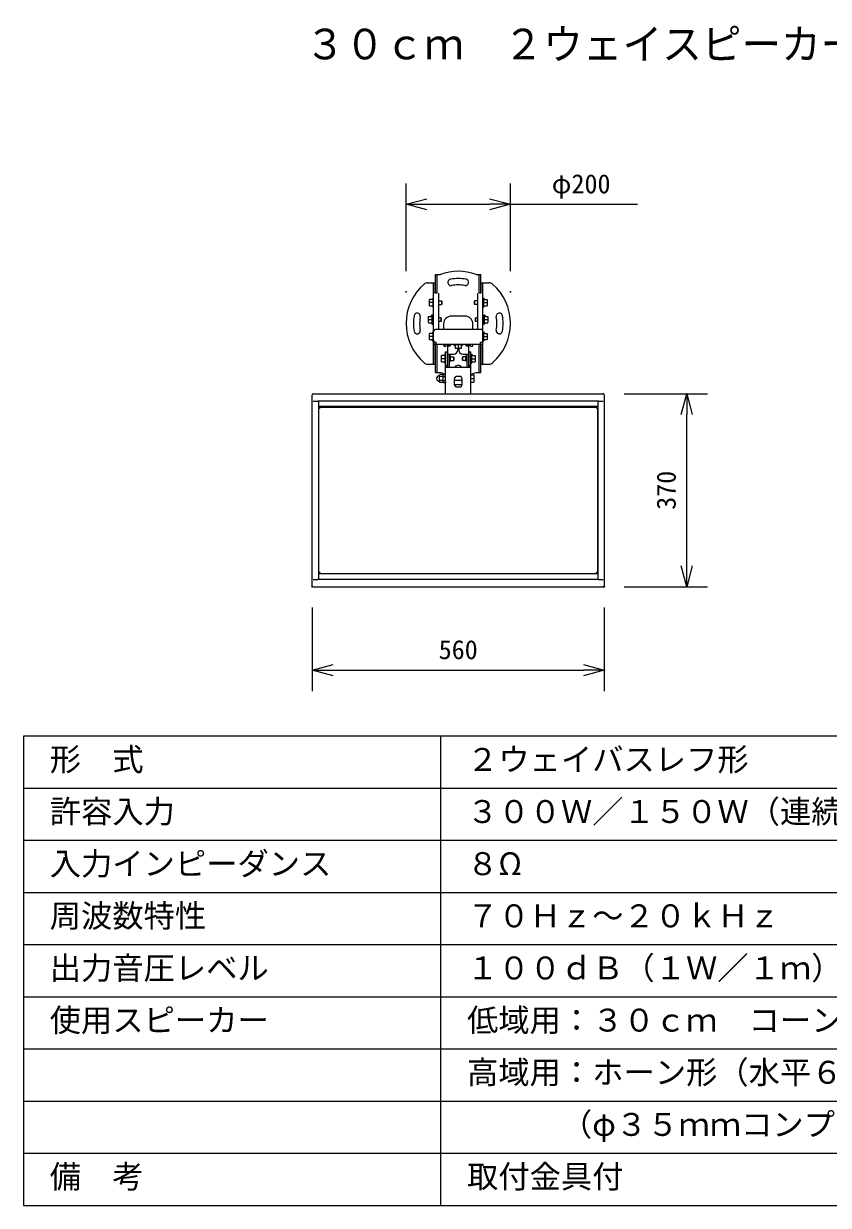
# Model space of a CAD drawing. Units: millimetres, scale not verified. Extents: x -63 to 62, y -57 to 57.
# Drawn here: x -62.5 to 14.6, y -56.5 to 56.8 of the extents above; entities that cross this region are included whole.
import ezdxf
from ezdxf.enums import TextEntityAlignment as Align

# ---------------------------------------------------------------- set-up
doc = ezdxf.new("R2010")
doc.units = ezdxf.units.MM
doc.header["$LTSCALE"] = 0.125
doc.header["$PDMODE"] = 32
doc.header["$PDSIZE"] = 0.0625
for name, color, linetype, lineweight in [('0-0_0', 1, 'Continuous', 18), ('0-1_WAKU', 1, 'Continuous', 18), ('0-4_GAIKEI', 1, 'Continuous', 18), ('0-5_SUNPO', 7, 'Continuous', 25)]:
    doc.layers.add(name, color=color, linetype=linetype, lineweight=lineweight)
doc.layers.add('0-2_MOJI1', color=7, linetype='Continuous')
doc.layers.add('0-6_DEFPOINTS', color=7, linetype='Continuous')
doc.styles.add('ＭＳ ゴシック', font='')
doc.styles.get('ＭＳ ゴシック').set_extended_font_data('MS Gothic')

# ---------------------------------------------------------------- blocks, each defined once
blk = doc.blocks.new('_OPEN30')
at = {"layer": '0-0_0', "color": 7, "lineweight": 25}
blk.add_line((0, 0), (-1, 0), dxfattribs=at)
blk.add_lwpolyline([(-1, 0.26795), (0, 0), (-1, -0.26795)], dxfattribs=at)
blk = doc.blocks.new('D8')
at = {"layer": '0-5_SUNPO'}
for p, q in [((-31.5335, 30.3026), (-31.5335, 38.7026)), ((-21.5335, 30.3026), (-21.5335, 38.7026)), ((-29.5335, 36.7026), (-23.5335, 36.7026)), ((-21.5335, 36.7026), (-9.3669, 36.7026))]:
    blk.add_line(p, q, dxfattribs=at)
at = {"layer": '0-6_DEFPOINTS'}
for p in [(-21.5335, 36.7026), (-31.5335, 28.3026), (-21.5335, 28.3026)]:
    blk.add_point(p, dxfattribs=at)
at = {"layer": '0-5_SUNPO', "xscale": 2, "yscale": 2, "rotation": 180}
blk.add_blockref('_OPEN30', (-31.5335, 36.7026), dxfattribs=at)
at = {"layer": '0-5_SUNPO', "xscale": 2, "yscale": 2}
blk.add_blockref('_OPEN30', (-21.5335, 36.7026), dxfattribs=at)
at = {"layer": '0-5_SUNPO', "style": 'ＭＳ ゴシック'}
blk.add_text('φ200', height=1.833, dxfattribs=at).set_placement((-17.5752, 37.2026), align=Align.BOTTOM_LEFT)
blk = doc.blocks.new('D7')
at = {"layer": '0-5_SUNPO'}
for p, q in [((-10.6334, 18.537), (-2.6334, 18.537)), ((-4.6334, 2.0371), (-4.6334, 16.537)), ((-10.6334, 0.0371), (-2.6334, 0.0371))]:
    blk.add_line(p, q, dxfattribs=at)
at = {"layer": '0-6_DEFPOINTS'}
for p in [(-12.6334, 18.537), (-4.6334, 18.537), (-12.6334, 0.0371)]:
    blk.add_point(p, dxfattribs=at)
at = {"layer": '0-5_SUNPO', "xscale": 2, "yscale": 2}
for p, rotation in [((-4.6334, 18.537), 90), ((-4.6334, 0.0371), 270)]:
    blk.add_blockref('_OPEN30', p, dxfattribs=dict(at, rotation=rotation))
at = {"layer": '0-5_SUNPO', "style": 'ＭＳ ゴシック'}
blk.add_text('370', height=1.833, rotation=90, dxfattribs=at).set_placement((-5.1334, 7.4121), align=Align.BOTTOM_LEFT)
blk = doc.blocks.new('D6')
at = {"layer": '0-5_SUNPO'}
for p, q in [((-40.5334, -1.9629), (-40.5334, -9.9629)), ((-12.5335, -1.9629), (-12.5335, -9.9629)), ((-38.5334, -7.9629), (-14.5335, -7.9629))]:
    blk.add_line(p, q, dxfattribs=at)
at = {"layer": '0-6_DEFPOINTS'}
for p in [(-40.5334, 0.0371), (-12.5335, 0.0371), (-12.5335, -7.9629)]:
    blk.add_point(p, dxfattribs=at)
at = {"layer": '0-5_SUNPO', "xscale": 2, "yscale": 2, "rotation": 180}
blk.add_blockref('_OPEN30', (-40.5334, -7.9629), dxfattribs=at)
at = {"layer": '0-5_SUNPO', "xscale": 2, "yscale": 2}
blk.add_blockref('_OPEN30', (-12.5335, -7.9629), dxfattribs=at)
at = {"layer": '0-5_SUNPO', "style": 'ＭＳ ゴシック'}
blk.add_text('560', height=1.833, dxfattribs=at).set_placement((-28.4085, -7.4629), align=Align.BOTTOM_LEFT)

msp = doc.modelspace()

# ---------------------------------------------------------------- linework, layer by layer
at = {"layer": '0-1_WAKU', "color": 4}
for p, q in [((62.4925, -11.5061), (-62.5075, -11.5061)), ((-62.5075, -11.5061), (-62.5075, -56.5061)), ((-22.5075, -56.5061), (-22.5075, -11.5061)), ((-62.5075, -56.5061), (62.4925, -56.5061))]:
    msp.add_line(p, q, dxfattribs=at)
at = {"layer": '0-1_WAKU'}
for p, q in [((-62.5075, -16.5061), (62.4925, -16.5061)), ((-62.5075, -21.5061), (62.4925, -21.5061)), ((-62.5075, -26.5061), (62.4925, -26.5061)), ((-62.5075, -31.5061), (62.4925, -31.5061)), ((-62.5075, -36.5061), (62.4925, -36.5061)), ((-62.5075, -41.5061), (62.4925, -41.5061)), ((-62.5075, -46.5061), (62.4925, -46.5061)), ((-62.5075, -51.5061), (62.4925, -51.5061))]:
    msp.add_line(p, q, dxfattribs=at)
at = {"layer": '0-4_GAIKEI', "color": 7}
for p, q in [((-23.7969, 31.9511), (-23.054, 31.9511)), ((-23.214, 24.1511), (-23.214, 31.9511)), ((-23.054, 30.9768), (-23.054, 31.9511)), ((-23.024, 32.7511), (-22.5549, 32.7511)), ((-23.024, 30.9768), (-23.024, 32.7511)), ((-22.864, 30.9768), (-22.864, 32.7511)), ((-19.1432, 32.7511), (-18.674, 32.7511)), ((-18.834, 30.9768), (-18.834, 32.7511)), ((-18.674, 30.9768), (-18.674, 32.7511)), ((-18.644, 31.9511), (-17.9012, 31.9511)), ((-18.644, 30.9768), (-18.644, 31.9511)), ((-18.484, 24.1511), (-18.484, 31.9511)), ((-23.1412, 30.9511), (-23.214, 30.9511)), ((-23.054, 30.9768), (-22.864, 30.9768)), ((-22.714, 27.4611), (-22.714, 30.9548)), ((-18.984, 27.4611), (-18.984, 30.9548)), ((-18.834, 30.9768), (-18.644, 30.9768)), ((-18.484, 30.9511), (-18.5569, 30.9511)), ((-18.634, 27.4611), (-23.064, 27.4611)), ((-22.864, 27.4629), (-23.054, 27.4629)), ((-18.644, 27.4629), (-18.834, 27.4629)), ((-23.214, 26.0511), (-18.484, 26.0511)), ((-23.054, 24.1511), (-23.054, 26.0511)), ((-23.024, 23.3511), (-23.024, 26.0511)), ((-22.864, 23.3511), (-22.864, 26.0511)), ((-22.059, 21.3105), (-22.059, 25.3461)), ((-22.059, 25.3461), (-21.899, 25.3461)), ((-21.899, 25.3461), (-21.899, 23.9045)), ((-21.859, 25.9216), (-21.859, 26.0311)), ((-21.859, 23.8713), (-21.859, 25.9211)), ((-21.8588, 25.9211), (-21.649, 25.9211)), ((-21.8547, 25.1211), (-21.299, 25.1211)), ((-21.699, 23.8711), (-21.699, 25.1118)), ((-21.549, 26.0211), (-21.549, 26.0511)), ((-20.899, 25.6511), (-20.899, 25.5211)), ((-20.799, 25.6511), (-20.799, 25.5211)), ((-20.399, 25.1211), (-19.8434, 25.1211)), ((-20.149, 26.0511), (-20.149, 26.0211)), ((-20.049, 25.9211), (-19.8392, 25.9211)), ((-19.999, 23.8711), (-19.999, 25.1118)), ((-19.839, 26.0311), (-19.839, 25.9216)), ((-19.839, 23.8713), (-19.839, 25.9211)), ((-19.799, 23.9045), (-19.799, 25.3461)), ((-19.799, 25.3461), (-19.639, 25.3461)), ((-19.639, 21.3105), (-19.639, 25.3461)), ((-18.834, 23.3511), (-18.834, 26.0511)), ((-18.674, 23.3511), (-18.674, 26.0511)), ((-18.644, 24.1511), (-18.644, 26.0511)), ((-23.7969, 24.1511), (-23.054, 24.1511)), ((-22.0448, 23.8711), (-19.6533, 23.8711)), ((-19.639, 23.9873), (-19.799, 23.9873)), ((-18.644, 24.1511), (-17.9012, 24.1511)), ((-23.024, 23.3511), (-22.5549, 23.3511)), ((-19.1432, 23.3511), (-18.674, 23.3511)), ((-34.849, 2.9089), (-34.849, 21.2105)), ((-34.749, 21.3105), (-6.949, 21.3105)), ((-6.849, 21.2105), (-6.849, 2.9089)), ((-34.749, 2.8089), (-6.949, 2.8089))]:
    msp.add_line(p, q, dxfattribs=at)
at = {"layer": '0-4_GAIKEI'}
for p, q in [((-23.614, 29.7568), (-23.614, 30.3454)), ((-23.3369, 30.3511), (-23.612, 30.3511)), ((-23.612, 29.7511), (-23.3369, 29.7511)), ((-23.3369, 30.0511), (-23.5958, 30.0511)), ((-23.264, 30.4886), (-23.374, 30.3511)), ((-23.264, 29.6136), (-23.374, 29.7511)), ((-23.214, 30.4886), (-23.264, 30.4886)), ((-23.264, 29.6136), (-23.264, 30.4886)), ((-23.214, 29.6136), (-23.264, 29.6136)), ((-22.714, 30.2261), (-22.4453, 30.2261)), ((-22.714, 29.8761), (-22.4453, 29.8761)), ((-22.414, 30.1949), (-22.4453, 30.2261)), ((-22.4453, 30.2261), (-22.4453, 29.8761)), ((-22.414, 29.9074), (-22.4453, 29.8761)), ((-22.414, 30.1949), (-22.414, 29.9074)), ((-19.284, 30.1949), (-19.2528, 30.2261)), ((-19.284, 29.9074), (-19.284, 30.1949)), ((-19.284, 29.9074), (-19.2528, 29.8761)), ((-18.984, 30.2261), (-19.2528, 30.2261)), ((-19.2528, 29.8761), (-19.2528, 30.2261)), ((-18.984, 29.8761), (-19.2528, 29.8761)), ((-18.484, 30.4886), (-18.434, 30.4886)), ((-18.484, 29.6136), (-18.434, 29.6136)), ((-18.434, 30.4886), (-18.324, 30.3511)), ((-18.434, 30.4886), (-18.434, 29.6136)), ((-18.434, 29.6136), (-18.324, 29.7511)), ((-18.3612, 30.3511), (-18.0861, 30.3511)), ((-18.3612, 30.0511), (-18.1022, 30.0511)), ((-18.3612, 29.7511), (-18.0861, 29.7511)), ((-18.084, 30.3454), (-18.084, 29.7568)), ((-23.694, 28.1318), (-23.694, 28.7204)), ((-23.692, 28.7261), (-23.4169, 28.7261)), ((-23.6758, 28.4261), (-23.4169, 28.4261)), ((-23.344, 27.9886), (-23.344, 28.8636)), ((-23.294, 27.9886), (-23.294, 28.8636)), ((-23.294, 28.8511), (-23.214, 28.8511)), ((-22.5253, 28.6011), (-22.714, 28.6011)), ((-22.5253, 28.6011), (-22.5253, 28.2511)), ((-22.5253, 28.6011), (-22.494, 28.5699)), ((-22.494, 28.5699), (-22.494, 28.2824)), ((-20.199, 28.7511), (-21.499, 28.7511)), ((-19.204, 28.5699), (-19.1728, 28.6011)), ((-19.204, 28.2824), (-19.204, 28.5699)), ((-19.1728, 28.2511), (-19.1728, 28.6011)), ((-18.984, 28.6011), (-19.1728, 28.6011)), ((-18.484, 28.8511), (-18.404, 28.8511)), ((-18.404, 28.8636), (-18.404, 27.9886)), ((-18.354, 28.8636), (-18.354, 27.9886)), ((-18.2812, 28.7261), (-18.0061, 28.7261)), ((-18.2812, 28.4261), (-18.0222, 28.4261)), ((-18.004, 28.7204), (-18.004, 28.1318)), ((-23.692, 28.1261), (-23.4169, 28.1261)), ((-23.454, 28.1261), (-23.344, 27.9886)), ((-23.264, 27.2386), (-23.374, 27.1011)), ((-23.344, 27.9886), (-23.294, 27.9886)), ((-23.294, 28.0011), (-23.214, 28.0011)), ((-23.214, 27.2386), (-23.264, 27.2386)), ((-23.264, 26.3636), (-23.264, 27.2386)), ((-22.5253, 28.2511), (-22.714, 28.2511)), ((-22.5253, 28.2511), (-22.494, 28.2824)), ((-22.249, 28.0011), (-22.249, 27.4611)), ((-19.449, 27.4611), (-19.449, 28.0011)), ((-19.204, 28.2824), (-19.1728, 28.2511)), ((-18.984, 28.2511), (-19.1728, 28.2511)), ((-18.484, 28.0011), (-18.404, 28.0011)), ((-18.484, 27.2386), (-18.434, 27.2386)), ((-18.434, 27.2386), (-18.324, 27.1011)), ((-18.434, 27.2386), (-18.434, 26.3636)), ((-18.404, 27.9886), (-18.354, 27.9886)), ((-18.354, 27.9886), (-18.244, 28.1261)), ((-18.2812, 28.1261), (-18.0061, 28.1261)), ((-23.614, 26.5068), (-23.614, 27.0954)), ((-23.3369, 27.1011), (-23.612, 27.1011)), ((-23.612, 26.5011), (-23.3369, 26.5011)), ((-23.3369, 26.8011), (-23.5958, 26.8011)), ((-23.264, 26.3636), (-23.374, 26.5011)), ((-23.214, 26.3636), (-23.264, 26.3636)), ((-23.064, 26.2511), (-22.974, 26.2511)), ((-23.054, 26.2111), (-23.054, 26.2511)), ((-23.054, 26.2111), (-22.974, 26.2111)), ((-23.024, 26.2111), (-23.024, 26.2511)), ((-22.974, 26.0511), (-22.974, 26.2511)), ((-18.724, 26.0511), (-18.724, 26.2511)), ((-18.724, 26.2511), (-18.634, 26.2511)), ((-18.644, 26.2111), (-18.724, 26.2111)), ((-18.674, 26.2111), (-18.674, 26.2511)), ((-18.644, 26.2511), (-18.644, 26.2111)), ((-18.484, 26.3636), (-18.434, 26.3636)), ((-18.434, 26.3636), (-18.324, 26.5011)), ((-18.3612, 27.1011), (-18.0861, 27.1011)), ((-18.3612, 26.8011), (-18.1022, 26.8011)), ((-18.3612, 26.5011), (-18.0861, 26.5011)), ((-18.084, 27.0954), (-18.084, 26.5068)), ((-22.459, 24.3768), (-22.459, 24.9654)), ((-22.1819, 24.9711), (-22.457, 24.9711)), ((-22.249, 26.0511), (-22.249, 25.9761)), ((-22.109, 25.1086), (-22.219, 24.9711)), ((-22.059, 25.1086), (-22.109, 25.1086)), ((-22.109, 24.2336), (-22.109, 25.1086)), ((-21.999, 25.9761), (-21.999, 26.0511)), ((-21.8978, 26.0311), (-21.8978, 26.0511)), ((-21.8978, 26.0311), (-21.5903, 26.0311)), ((-21.699, 26.0111), (-21.699, 25.9211)), ((-21.6985, 25.0211), (-21.649, 25.0211)), ((-21.5903, 26.0311), (-21.5903, 26.0511)), ((-21.2865, 26.0511), (-21.2865, 26.0011)), ((-20.4115, 26.0011), (-21.2865, 26.0011)), ((-21.2865, 26.0011), (-21.149, 25.8911)), ((-21.149, 25.9282), (-21.149, 25.6532)), ((-20.5547, 25.6511), (-21.1434, 25.6511)), ((-20.849, 25.9282), (-20.849, 25.6693)), ((-20.4115, 26.0011), (-20.549, 25.8911)), ((-20.549, 25.6532), (-20.549, 25.9282)), ((-20.4115, 26.0511), (-20.4115, 26.0011)), ((-20.1078, 26.0311), (-20.1078, 26.0511)), ((-20.1078, 26.0311), (-19.8003, 26.0311)), ((-20.049, 25.0211), (-19.9995, 25.0211)), ((-19.999, 25.9211), (-19.999, 26.0111)), ((-19.8003, 26.0311), (-19.8003, 26.0511)), ((-19.699, 26.0511), (-19.699, 25.9761)), ((-19.639, 25.1086), (-19.589, 25.1086)), ((-19.589, 25.1086), (-19.589, 24.2336)), ((-19.589, 25.1086), (-19.479, 24.9711)), ((-19.5162, 24.9711), (-19.2411, 24.9711)), ((-19.449, 25.9761), (-19.449, 26.0511)), ((-19.239, 24.9654), (-19.239, 24.3768)), ((-22.457, 24.3711), (-22.1819, 24.3711)), ((-22.1819, 24.6711), (-22.4408, 24.6711)), ((-22.109, 24.2336), (-22.219, 24.3711)), ((-22.059, 24.2336), (-22.109, 24.2336)), ((-21.899, 23.9873), (-22.059, 23.9873)), ((-21.899, 24.8461), (-21.859, 24.8461)), ((-21.899, 24.4961), (-21.859, 24.4961)), ((-21.584, 24.9211), (-21.624, 24.9211)), ((-21.584, 24.4211), (-21.624, 24.4211)), ((-21.584, 24.4211), (-21.584, 24.9211)), ((-21.584, 24.8461), (-21.2903, 24.8461)), ((-21.584, 24.4961), (-21.2903, 24.4961)), ((-21.2903, 24.8461), (-21.2903, 24.4961)), ((-21.259, 24.8149), (-21.2903, 24.8461)), ((-21.259, 24.5274), (-21.2903, 24.4961)), ((-21.259, 24.8149), (-21.259, 24.5274)), ((-20.439, 24.8149), (-20.4078, 24.8461)), ((-20.439, 24.5274), (-20.439, 24.8149)), ((-20.439, 24.5274), (-20.4078, 24.4961)), ((-20.4078, 24.4961), (-20.4078, 24.8461)), ((-20.114, 24.8461), (-20.4078, 24.8461)), ((-20.114, 24.4961), (-20.4078, 24.4961)), ((-20.114, 24.4211), (-20.114, 24.9211)), ((-20.074, 24.9211), (-20.114, 24.9211)), ((-20.074, 24.4211), (-20.114, 24.4211)), ((-19.799, 24.8461), (-19.839, 24.8461)), ((-19.799, 24.4961), (-19.839, 24.4961)), ((-19.639, 24.2336), (-19.589, 24.2336)), ((-19.589, 24.2336), (-19.479, 24.3711)), ((-19.5162, 24.6711), (-19.2572, 24.6711)), ((-19.5162, 24.3711), (-19.2411, 24.3711)), ((-22.6465, 23.0586), (-22.634, 23.0586)), ((-22.634, 23.0964), (-22.6158, 23.1464)), ((-22.634, 22.4458), (-22.634, 23.0964)), ((-22.3272, 23.1464), (-22.6158, 23.1464)), ((-22.3272, 22.9587), (-22.6158, 22.9587)), ((-22.3272, 23.1464), (-22.309, 23.0964)), ((-22.2907, 23.1464), (-22.309, 23.0964)), ((-22.309, 22.4458), (-22.309, 23.0964)), ((-22.2907, 23.1464), (-22.0773, 23.1464)), ((-22.2907, 22.9587), (-22.0773, 22.9587)), ((-22.059, 23.0961), (-22.0773, 23.1464)), ((-21.224, 22.7211), (-21.224, 22.2211)), ((-20.724, 22.9711), (-20.974, 22.9711)), ((-20.474, 22.2211), (-20.474, 22.7211)), ((-19.639, 23.1211), (-19.339, 23.1211)), ((-19.639, 22.7711), (-19.3572, 22.7711)), ((-19.339, 23.1211), (-19.339, 22.4211)), ((-22.6465, 22.4836), (-22.634, 22.4836)), ((-22.634, 22.4458), (-22.6158, 22.3958)), ((-22.3272, 22.5835), (-22.6158, 22.5835)), ((-22.3272, 22.3958), (-22.6158, 22.3958)), ((-22.3272, 22.3958), (-22.309, 22.4458)), ((-22.2907, 22.3958), (-22.309, 22.4459)), ((-22.2907, 22.5835), (-22.0773, 22.5835)), ((-22.2907, 22.3958), (-22.0773, 22.3958)), ((-22.059, 22.4461), (-22.0773, 22.3958)), ((-20.474, 22.5711), (-21.224, 22.5711)), ((-20.4796, 22.1711), (-21.2184, 22.1711)), ((-20.974, 21.9711), (-20.724, 21.9711)), ((-19.639, 22.4211), (-19.339, 22.4211)), ((-34.749, 20.6091), (-34.299, 20.6091)), ((-34.299, 20.6279), (-7.399, 20.6279)), ((-34.249, 20.5311), (-34.249, 3.5884)), ((-7.449, 3.5884), (-7.449, 20.5311)), ((-7.399, 20.6091), (-6.949, 20.6091)), ((-7.449, 20.0847), (-34.249, 20.0847)), ((-34.199, 19.9347), (-34.139, 19.9347)), ((-34.199, 4.1847), (-34.199, 19.9347)), ((-34.099, 20.0347), (-7.599, 20.0347)), ((-34.099, 19.9747), (-34.099, 20.0347)), ((-7.599, 19.9747), (-7.599, 20.0347)), ((-7.559, 19.9347), (-7.499, 19.9347)), ((-7.499, 19.9347), (-7.499, 4.1847)), ((-7.449, 18.1597), (-7.499, 18.1597)), ((-7.449, 17.9597), (-7.499, 17.9597)), ((-7.449, 6.1597), (-7.499, 6.1597)), ((-7.449, 5.9597), (-7.499, 5.9597)), ((-34.749, 3.5104), (-34.299, 3.5104)), ((-7.399, 3.4915), (-34.299, 3.4915)), ((-7.449, 4.0347), (-34.249, 4.0347)), ((-34.139, 4.1847), (-34.199, 4.1847)), ((-34.099, 4.0847), (-34.099, 4.1447)), ((-34.099, 4.0847), (-7.599, 4.0847)), ((-7.599, 4.0847), (-7.599, 4.1447)), ((-7.499, 4.1847), (-7.559, 4.1847)), ((-7.399, 3.5104), (-6.949, 3.5104))]:
    msp.add_line(p, q, dxfattribs=at)
for points in [[(-23.454, 28.7261), (-23.344, 28.8636), (-23.294, 28.8636)], [(-18.404, 28.8636), (-18.354, 28.8636), (-18.244, 28.7261)]]:
    msp.add_lwpolyline(points, dxfattribs=at)
at = {"layer": '0-4_GAIKEI', "color": 7}
for centre, radius, start, end in [((-20.849, 28.0511), 5, 70.05156, 109.94844), ((-20.849, 28.0511), 5, 130.92606, 229.07394), ((-23.7969, 31.4511), 0.5, 90, 130.92606), ((-17.9012, 31.4511), 0.5, 49.07394, 90), ((-20.849, 28.0511), 5, 310.92606, 49.07394), ((-23.064, 27.3111), 0.15, 90, 180), ((-18.634, 27.3111), 0.15, 0, 90), ((-21.649, 26.0211), 0.1, 270, 0), ((-21.299, 25.5211), 0.4, 270, 0), ((-20.399, 25.5211), 0.4, 180, 270), ((-20.049, 26.0211), 0.1, 180, 270), ((-23.7969, 24.6511), 0.5, 229.07394, 270), ((-17.9012, 24.6511), 0.5, 270, 310.92606), ((-20.849, 28.0511), 5, 250.05156, 255.99135), ((-20.849, 28.0511), 5, 284.00865, 289.94844), ((-34.749, 21.2105), 0.1, 90, 180), ((-6.949, 21.2105), 0.1, 0, 90), ((-34.749, 2.9089), 0.1, 180, 270), ((-6.949, 2.9089), 0.1, 270, 0)]:
    msp.add_arc(centre, radius, start, end, dxfattribs=at)
at = {"layer": '0-4_GAIKEI'}
for centre, radius, start, end in [((-21.5436, 31.9903), 0.3, 100, 280), ((-20.849, 28.0511), 4.3, 80, 100), ((-20.849, 28.0511), 3.7, 80, 100), ((-20.1544, 31.9903), 0.3, 260, 80), ((-20.849, 28.0511), 4.3, 170, 190), ((-24.7883, 28.7457), 0.3, 350, 170), ((-20.849, 28.0511), 3.7, 170, 190), ((-21.499, 28.0011), 0.75, 90, 180), ((-20.199, 28.0011), 0.75, 0, 90), ((-16.9098, 28.7457), 0.3, 10, 190), ((-20.849, 28.0511), 3.7, 350, 10), ((-20.849, 28.0511), 4.3, 350, 10), ((-24.7883, 27.3565), 0.3, 190, 10), ((-16.9098, 27.3565), 0.3, 170, 350), ((-23.064, 26.4011), 0.15, 180, 270), ((-23.054, 26.2111), 0.16, 180, 270), ((-18.644, 26.2111), 0.16, 270, 0), ((-18.634, 26.4011), 0.15, 270, 0), ((-22.124, 25.9761), 0.125, 180, 0), ((-22.059, 26.0111), 0.36, 0, 3.19658), ((-21.624, 24.9961), 0.075, 180, 270), ((-21.649, 25.1211), 0.1, 270, 0), ((-20.049, 25.1211), 0.1, 180, 270), ((-20.074, 24.9961), 0.075, 270, 360), ((-19.639, 26.0111), 0.36, 176.80342, 180), ((-19.574, 25.9761), 0.125, 180, 0), ((-21.624, 24.3461), 0.075, 90, 180), ((-20.849, 23.6711), 0.375, 32.30235, 147.69765), ((-20.074, 24.3461), 0.075, 0, 90), ((-22.6465, 22.7711), 0.2875, 90, 270), ((-20.974, 22.7211), 0.25, 90, 180), ((-20.724, 22.7211), 0.25, 0, 90), ((-20.974, 22.2211), 0.25, 180, 270), ((-20.724, 22.2211), 0.25, 270, 0), ((-34.139, 19.9747), 0.04, 270, 0), ((-7.559, 19.9747), 0.04, 180, 270), ((-34.139, 4.1447), 0.04, 0, 90), ((-7.559, 4.1447), 0.04, 90, 180)]:
    msp.add_arc(centre, radius, start, end, dxfattribs=at)

# ---------------------------------------------------------------- block references
at = {"layer": '0-5_SUNPO'}
for name in ['D8', 'D7', 'D6']:
    msp.add_blockref(name, (5.6845, 2.7735), dxfattribs=at)

# ---------------------------------------------------------------- texts
at = {"layer": '0-2_MOJI1', "style": 'ＭＳ ゴシック', "width": 0.95}
msp.add_text('３０ｃｍ\u3000２ウェイスピーカー（壁取付金具付）', height=2.933, dxfattribs=at).set_placement((-35.5075, 52.4939), align=Align.BOTTOM_LEFT)
at = {"layer": '0-2_MOJI1', "style": 'ＭＳ ゴシック'}
for s, p in [('形\u3000式', (-60.0075, -15.5061)), ('２ウェイバスレフ形', (-20.0075, -15.5061)), ('許容入力', (-60.0075, -20.5061)), ('３００Ｗ／１５０Ｗ（連続プログラム／ＲＭＳ）', (-20.0075, -20.5061)), ('入力インピーダンス', (-60.0075, -25.5061)), ('８Ω', (-20.0075, -25.5061)), ('周波数特性', (-60.0075, -30.5061)), ('７０Ｈｚ～２０ｋＨｚ', (-20.0075, -30.5061)), ('出力音圧レベル', (-60.0075, -35.5061)), ('１００ｄＢ（１Ｗ／１ｍ）', (-20.0075, -35.5061)), ('使用スピーカー', (-60.0075, -40.5061)), ('低域用：３０ｃｍ\u3000コーン形', (-20.0075, -40.5061)), ('高域用：ホーン形（水平６０°×垂直６０°）', (-20.0075, -45.5061)), ('\u3000\u3000\u3000（φ３５ｍｍコンプレッションドライバー）', (-20.0075, -50.5061)), ('備\u3000考', (-60.0075, -55.5061)), ('取付金具付', (-20.0075, -55.5061))]:
    msp.add_text(s, height=2.199, dxfattribs=at).set_placement(p, align=Align.BOTTOM_LEFT)

doc.saveas('drawing.dxf')
